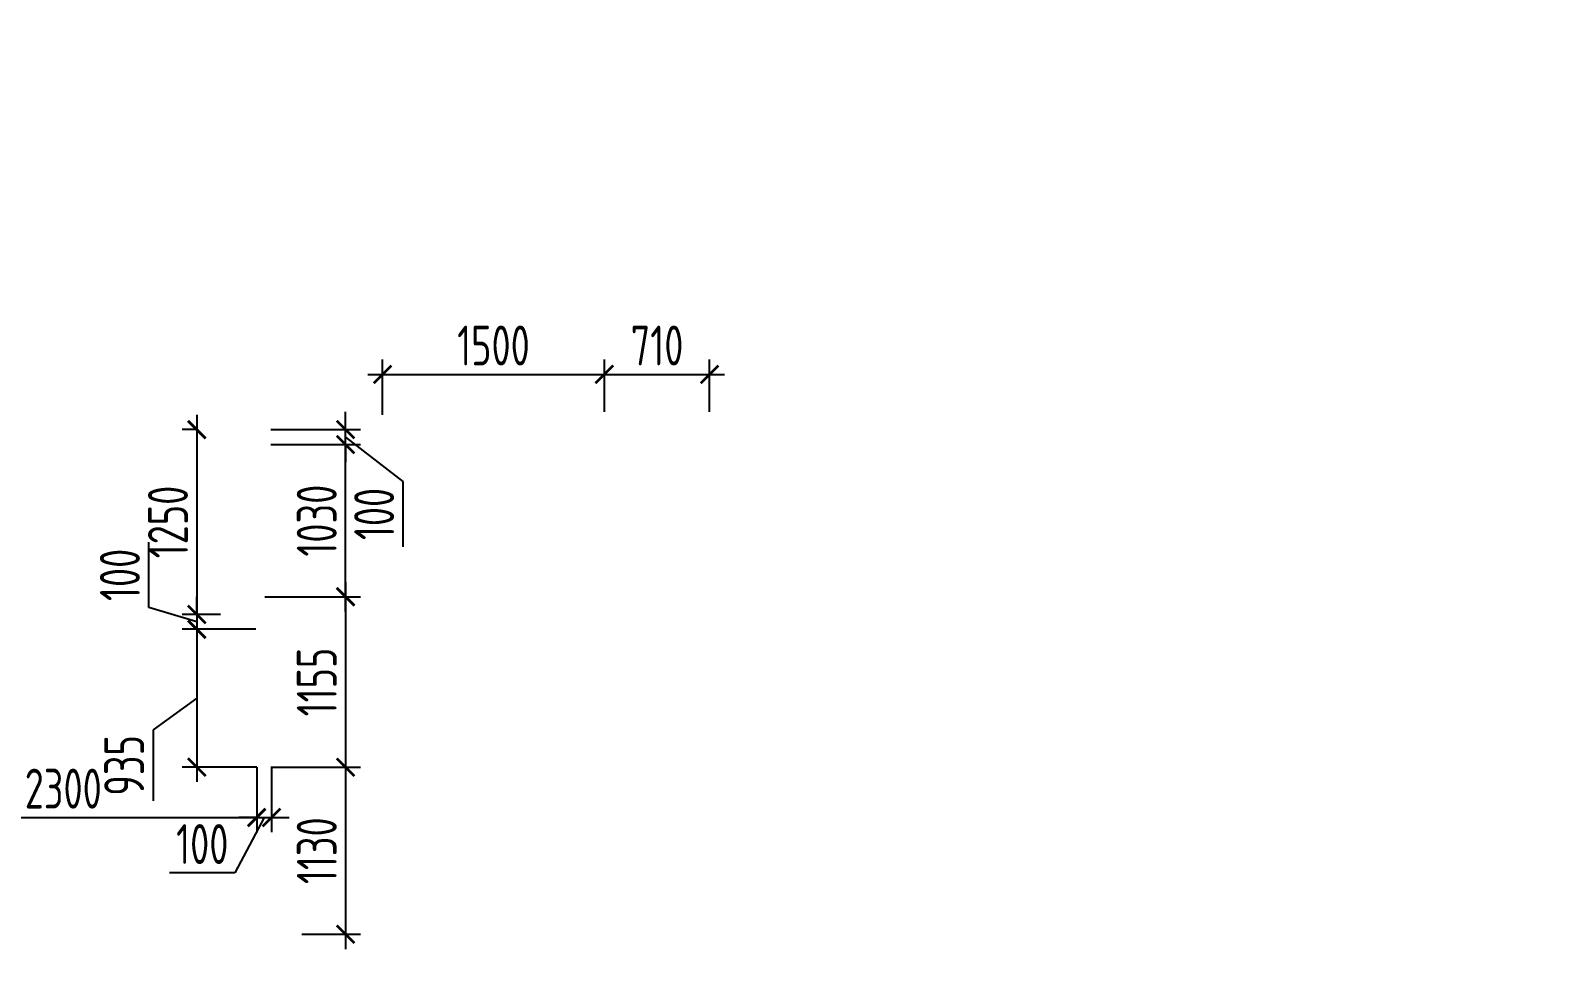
# Model space of a CAD drawing. Header units: millimetres. Extents: x -350007 to 536090, y -888 to 198380.
# Drawn here: x -190965 to -180628, y 75016 to 81280 of the extents above; entities that cross this region are included whole.
import ezdxf

# ---------------------------------------------------------------- set-up
doc = ezdxf.new("R2010")
doc.units = ezdxf.units.MM
doc.layers.add('АР_Размеры нов.', color=15, linetype='Continuous', lineweight=0)
doc.styles.add('ISOCPEUR', font='isocpeur.ttf', dxfattribs={"width": 0.7})
doc.dimstyles.new('R_100', dxfattribs={"dimtxt": 270, "dimasz": 120, "dimexe": 100, "dimexo": 0, "dimgap": 60, "dimtad": 1, "dimdec": 0, "dimrnd": 5, "dimzin": 0, "dimdsep": 46, "dimtxsty": 'ISOCPEUR', "dimblk": 'ARCHTICK', "dimcen": 0, "dimdle": 100, "dimclrd": 256, "dimclre": 256, "dimclrt": 256, "dimadec": 0, "dimazin": 0, "dimtfac": 2, "dimtdec": 0, "dimtofl": 0, "dimtmove": 1, "dimatfit": 3, "dimfxl": 1, "dimtvp": 3, "dimtolj": 1, "dimtzin": 0, "dimarcsym": 0})

# ---------------------------------------------------------------- blocks, each defined once
blk = doc.blocks.new('_ArchTick')
at = {"color": 0, "linetype": 'ByBlock', "const_width": 0.15}
blk.add_lwpolyline([(-0.5, -0.5), (0.5, 0.5)], dxfattribs=at)
blk = doc.blocks.new('*D2769')
at = {"layer": 'АР_Размеры нов.', "lineweight": -2, "ltscale": 100, "transparency": 16777216}
for p, q in [((-188585, 78680), (-188585, 79054)), ((-187085, 78700), (-187085, 79054)), ((-188685, 78954), (-186985, 78954))]:
    blk.add_line(p, q, dxfattribs=at)
at = {"layer": 'АР_Размеры нов.', "lineweight": -2, "ltscale": 100, "transparency": 16777216, "xscale": 120, "yscale": 120, "zscale": 120, "rotation": 180}
blk.add_blockref('_ArchTick', (-188585, 78954), dxfattribs=at)
at = {"layer": 'АР_Размеры нов.', "lineweight": -2, "ltscale": 100, "transparency": 16777216, "xscale": 120, "yscale": 120, "zscale": 120}
blk.add_blockref('_ArchTick', (-187085, 78954), dxfattribs=at)
at = {"layer": 'АР_Размеры нов.', "ltscale": 100, "transparency": 16777216, "insert": (-187835, 79149), "char_height": 270, "attachment_point": 5, "style": 'ISOCPEUR'}
blk.add_mtext('\\A1;1500', dxfattribs=at)
blk = doc.blocks.new('*D2771')
at = {"layer": 'АР_Размеры нов.', "lineweight": -2, "ltscale": 100, "transparency": 16777216}
for p, q in [((-188835, 77349), (-188835, 78579)), ((-189341, 78479), (-188735, 78479)), ((-189381, 77449), (-188735, 77449))]:
    blk.add_line(p, q, dxfattribs=at)
at = {"layer": 'АР_Размеры нов.', "lineweight": -2, "ltscale": 100, "transparency": 16777216, "xscale": 120, "yscale": 120, "zscale": 120}
for p, rotation in [((-188835, 78479), 90), ((-188835, 77449), 270)]:
    blk.add_blockref('_ArchTick', p, dxfattribs=dict(at, rotation=rotation))
at = {"layer": 'АР_Размеры нов.', "ltscale": 100, "transparency": 16777216, "insert": (-189030, 77964), "char_height": 270, "attachment_point": 5, "rotation": 90, "style": 'ISOCPEUR'}
blk.add_mtext('\\A1;1030', dxfattribs=at)
blk = doc.blocks.new('*D2699')
at = {"layer": 'АР_Размеры нов.', "lineweight": -2, "ltscale": 100, "transparency": 16777216}
for p, q in [((-187085, 78700), (-187085, 79054)), ((-186374, 78700), (-186374, 79054)), ((-187185, 78954), (-186274, 78954))]:
    blk.add_line(p, q, dxfattribs=at)
at = {"layer": 'АР_Размеры нов.', "lineweight": -2, "ltscale": 100, "transparency": 16777216, "xscale": 120, "yscale": 120, "zscale": 120, "rotation": 180}
blk.add_blockref('_ArchTick', (-187085, 78954), dxfattribs=at)
at = {"layer": 'АР_Размеры нов.', "lineweight": -2, "ltscale": 100, "transparency": 16777216, "xscale": 120, "yscale": 120, "zscale": 120}
blk.add_blockref('_ArchTick', (-186374, 78954), dxfattribs=at)
at = {"layer": 'АР_Размеры нов.', "ltscale": 100, "transparency": 16777216, "insert": (-186729, 79149), "char_height": 270, "attachment_point": 5, "style": 'ISOCPEUR'}
blk.add_mtext('\\A1;710', dxfattribs=at)
blk = doc.blocks.new('*D1718')
at = {"layer": 'АР_Размеры нов.', "lineweight": -2, "ltscale": 500, "transparency": 16777216}
for p, q in [((-191739, 76295), (-191739, 75856)), ((-189436, 76296), (-189436, 75856)), ((-191839, 75956), (-189336, 75956))]:
    blk.add_line(p, q, dxfattribs=at)
at = {"layer": 'АР_Размеры нов.', "lineweight": -2, "ltscale": 500, "transparency": 16777216, "xscale": 120, "yscale": 120, "zscale": 120, "rotation": 180}
blk.add_blockref('_ArchTick', (-191739, 75956), dxfattribs=at)
at = {"layer": 'АР_Размеры нов.', "lineweight": -2, "ltscale": 500, "transparency": 16777216, "xscale": 120, "yscale": 120, "zscale": 120}
blk.add_blockref('_ArchTick', (-189436, 75956), dxfattribs=at)
at = {"layer": 'АР_Размеры нов.', "lineweight": 13, "ltscale": 500, "transparency": 16777216, "insert": (-190744, 76151), "char_height": 270, "attachment_point": 5, "style": 'ISOCPEUR'}
blk.add_mtext('\\A1;2300', dxfattribs=at)
blk = doc.blocks.new('*D1719')
at = {"layer": 'АР_Размеры нов.', "lineweight": -2, "ltscale": 500, "transparency": 16777216}
for p, q in [((-189436, 76296), (-189436, 75856)), ((-189336, 76296), (-189336, 75856)), ((-189386, 75956), (-189584, 75581)), ((-189436, 75956), (-189556, 75956)), ((-189436, 75956), (-189336, 75956)), ((-189336, 75956), (-189216, 75956)), ((-189584, 75581), (-190025, 75581))]:
    blk.add_line(p, q, dxfattribs=at)
at = {"layer": 'АР_Размеры нов.', "lineweight": -2, "ltscale": 500, "transparency": 16777216, "xscale": 120, "yscale": 120, "zscale": 120}
blk.add_blockref('_ArchTick', (-189436, 75956), dxfattribs=at)
at = {"layer": 'АР_Размеры нов.', "lineweight": -2, "ltscale": 500, "transparency": 16777216, "xscale": 120, "yscale": 120, "zscale": 120, "rotation": 180}
blk.add_blockref('_ArchTick', (-189336, 75956), dxfattribs=at)
at = {"layer": 'АР_Размеры нов.', "lineweight": 13, "ltscale": 500, "transparency": 16777216, "insert": (-189804, 75776), "char_height": 270, "attachment_point": 5, "style": 'ISOCPEUR'}
blk.add_mtext('\\A1;100', dxfattribs=at)
blk = doc.blocks.new('*D1720')
at = {"layer": 'АР_Размеры нов.', "lineweight": -2, "ltscale": 500, "transparency": 16777216}
for p, q in [((-188835, 78580), (-188835, 78700)), ((-189341, 78580), (-188735, 78580)), ((-188835, 78479), (-188835, 78580)), ((-189341, 78479), (-188735, 78479)), ((-188835, 78530), (-188447, 78230)), ((-188835, 78479), (-188835, 78359)), ((-188447, 78230), (-188447, 77788))]:
    blk.add_line(p, q, dxfattribs=at)
at = {"layer": 'АР_Размеры нов.', "lineweight": -2, "ltscale": 500, "transparency": 16777216, "xscale": 120, "yscale": 120, "zscale": 120}
for p, rotation in [((-188835, 78580), 270), ((-188835, 78479), 90)]:
    blk.add_blockref('_ArchTick', p, dxfattribs=dict(at, rotation=rotation))
at = {"layer": 'АР_Размеры нов.', "lineweight": 13, "ltscale": 500, "transparency": 16777216, "insert": (-188642, 78009), "char_height": 270, "attachment_point": 5, "rotation": 90, "style": 'ISOCPEUR'}
blk.add_mtext('\\A1;100', dxfattribs=at)
blk = doc.blocks.new('*D1721')
at = {"layer": 'АР_Размеры нов.', "lineweight": -2, "ltscale": 500, "transparency": 16777216}
for p, q in [((-188835, 77549), (-188835, 76196)), ((-189381, 77449), (-188735, 77449)), ((-189341, 76296), (-188735, 76296))]:
    blk.add_line(p, q, dxfattribs=at)
at = {"layer": 'АР_Размеры нов.', "lineweight": -2, "ltscale": 500, "transparency": 16777216, "xscale": 120, "yscale": 120, "zscale": 120}
for p, rotation in [((-188835, 77449), 90), ((-188835, 76296), 270)]:
    blk.add_blockref('_ArchTick', p, dxfattribs=dict(at, rotation=rotation))
at = {"layer": 'АР_Размеры нов.', "lineweight": 13, "ltscale": 500, "transparency": 16777216, "insert": (-189030, 76872), "char_height": 270, "attachment_point": 5, "rotation": 90, "style": 'ISOCPEUR'}
blk.add_mtext('\\A1;1155', dxfattribs=at)
blk = doc.blocks.new('*D1722')
at = {"layer": 'АР_Размеры нов.', "lineweight": -2, "ltscale": 500, "transparency": 16777216}
for p, q in [((-188835, 76396), (-188835, 75066)), ((-189341, 76296), (-188735, 76296)), ((-189131, 75166), (-188735, 75166))]:
    blk.add_line(p, q, dxfattribs=at)
at = {"layer": 'АР_Размеры нов.', "lineweight": -2, "ltscale": 500, "transparency": 16777216, "xscale": 120, "yscale": 120, "zscale": 120}
for p, rotation in [((-188835, 76296), 90), ((-188835, 75166), 270)]:
    blk.add_blockref('_ArchTick', p, dxfattribs=dict(at, rotation=rotation))
at = {"layer": 'АР_Размеры нов.', "lineweight": 13, "ltscale": 500, "transparency": 16777216, "insert": (-189030, 75731), "char_height": 270, "attachment_point": 5, "rotation": 90, "style": 'ISOCPEUR'}
blk.add_mtext('\\A1;1130', dxfattribs=at)
blk = doc.blocks.new('*D1723')
at = {"layer": 'АР_Размеры нов.', "lineweight": -2, "ltscale": 500, "transparency": 16777216}
for p, q in [((-189841, 78680), (-189841, 77229)), ((-189837, 78580), (-189941, 78580)), ((-189837, 77329), (-189941, 77329))]:
    blk.add_line(p, q, dxfattribs=at)
at = {"layer": 'АР_Размеры нов.', "lineweight": -2, "ltscale": 500, "transparency": 16777216, "xscale": 120, "yscale": 120, "zscale": 120}
for p, rotation in [((-189841, 78580), 90), ((-189841, 77329), 270)]:
    blk.add_blockref('_ArchTick', p, dxfattribs=dict(at, rotation=rotation))
at = {"layer": 'АР_Размеры нов.', "lineweight": 13, "ltscale": 500, "transparency": 16777216, "insert": (-190036, 77955), "char_height": 270, "attachment_point": 5, "rotation": 90, "style": 'ISOCPEUR'}
blk.add_mtext('\\A1;1250', dxfattribs=at)
blk = doc.blocks.new('*D1724')
at = {"layer": 'АР_Размеры нов.', "lineweight": -2, "ltscale": 500, "transparency": 16777216}
for p, q in [((-190166, 77376), (-190166, 77818)), ((-189841, 77329), (-189841, 77449)), ((-189841, 77279), (-190166, 77376)), ((-189680, 77329), (-189941, 77329)), ((-189841, 77329), (-189841, 77229)), ((-189680, 77229), (-189941, 77229)), ((-189841, 77229), (-189841, 77109))]:
    blk.add_line(p, q, dxfattribs=at)
at = {"layer": 'АР_Размеры нов.', "lineweight": -2, "ltscale": 500, "transparency": 16777216, "xscale": 120, "yscale": 120, "zscale": 120}
for p, rotation in [((-189841, 77329), 270), ((-189841, 77229), 90)]:
    blk.add_blockref('_ArchTick', p, dxfattribs=dict(at, rotation=rotation))
at = {"layer": 'АР_Размеры нов.', "lineweight": 13, "ltscale": 500, "transparency": 16777216, "insert": (-190361, 77597), "char_height": 270, "attachment_point": 5, "rotation": 90, "style": 'ISOCPEUR'}
blk.add_mtext('\\A1;100', dxfattribs=at)
blk = doc.blocks.new('*D1725')
at = {"layer": 'АР_Размеры нов.', "lineweight": -2, "ltscale": 500, "transparency": 16777216}
for p, q in [((-189841, 77329), (-189841, 76196)), ((-189441, 77229), (-189941, 77229)), ((-189841, 76762), (-190137, 76548)), ((-190137, 76548), (-190137, 76069)), ((-189436, 76296), (-189941, 76296))]:
    blk.add_line(p, q, dxfattribs=at)
at = {"layer": 'АР_Размеры нов.', "lineweight": -2, "ltscale": 500, "transparency": 16777216, "xscale": 120, "yscale": 120, "zscale": 120}
for p, rotation in [((-189841, 77229), 90), ((-189841, 76296), 270)]:
    blk.add_blockref('_ArchTick', p, dxfattribs=dict(at, rotation=rotation))
at = {"layer": 'АР_Размеры нов.', "lineweight": 13, "ltscale": 500, "transparency": 16777216, "insert": (-190332, 76308), "char_height": 270, "attachment_point": 5, "rotation": 90, "style": 'ISOCPEUR'}
blk.add_mtext('\\A1;935', dxfattribs=at)
blk = doc.blocks.new('*D7171')
at = {"layer": 'АР_Размеры нов.', "lineweight": -2, "transparency": 16777216}
for p, q in [((-301542, 115211), (-301542, 114753)), ((-301341, 115051), (-301341, 114753)), ((-301642, 114853), (-301241, 114853)), ((-301442, 114853), (-301263, 114258)), ((-301263, 114258), (-300784, 114258)), ((-182484, 67738), (-182925, 67738)), ((-182494, 67218), (-182484, 67738)), ((-182544, 66846), (-182544, 67318)), ((-182444, 66846), (-182444, 67318)), ((-182544, 67218), (-182664, 67218)), ((-182444, 67218), (-182544, 67218)), ((-182444, 67218), (-182324, 67218))]:
    blk.add_line(p, q, dxfattribs=at)
at = {"layer": 'АР_Размеры нов.', "lineweight": -2, "transparency": 16777216, "xscale": 120, "yscale": 120, "zscale": 120, "rotation": 180}
for p in [(-301542, 114853), (-182444, 67218)]:
    blk.add_blockref('_ArchTick', p, dxfattribs=at)
at = {"layer": 'АР_Размеры нов.', "lineweight": -2, "transparency": 16777216, "xscale": 120, "yscale": 120, "zscale": 120}
for p in [(-301341, 114853), (-182544, 67218)]:
    blk.add_blockref('_ArchTick', p, dxfattribs=at)
at = {"layer": 'АР_Размеры нов.', "transparency": 16777216, "char_height": 270, "attachment_point": 5, "style": 'ISOCPEUR'}
for s, insert in [('\\A1;200', (-301024, 114453)), ('\\A1;100', (-182705, 67933))]:
    blk.add_mtext(s, dxfattribs=dict(at, insert=insert))
blk = doc.blocks.new('*D7184')
at = {"layer": 'АР_Размеры нов.', "lineweight": -2, "transparency": 16777216}
for p, q in [((-186100, 131671), (-186003, 131996)), ((-186003, 131996), (-185656, 131996)), ((-186145, 131371), (-186145, 131771)), ((-186055, 131531), (-186055, 131771)), ((-186145, 131671), (-186265, 131671)), ((-186145, 131671), (-186055, 131671)), ((-186055, 131671), (-185935, 131671)), ((-281863, 59885), (-281863, 59309)), ((-281179, 59885), (-281179, 59309)), ((-281963, 59409), (-281079, 59409))]:
    blk.add_line(p, q, dxfattribs=at)
at = {"layer": 'АР_Размеры нов.', "lineweight": -2, "transparency": 16777216, "xscale": 120, "yscale": 120, "zscale": 120}
for p in [(-186145, 131671), (-281179, 59409)]:
    blk.add_blockref('_ArchTick', p, dxfattribs=at)
at = {"layer": 'АР_Размеры нов.', "lineweight": -2, "transparency": 16777216, "xscale": 120, "yscale": 120, "zscale": 120, "rotation": 180}
for p in [(-186055, 131671), (-281863, 59409)]:
    blk.add_blockref('_ArchTick', p, dxfattribs=at)
at = {"layer": 'АР_Размеры нов.', "transparency": 16777216, "char_height": 270, "attachment_point": 5, "style": 'ISOCPEUR'}
for s, insert in [('\\A1;90', (-185829, 132191)), ('\\A1;685', (-281521, 59604))]:
    blk.add_mtext(s, dxfattribs=dict(at, insert=insert))
blk = doc.blocks.new('*D7185')
at = {"layer": 'АР_Размеры нов.', "lineweight": -2, "transparency": 16777216}
for p, q in [((-152915, 120873), (-152915, 121315)), ((-153510, 120695), (-152915, 120873)), ((-153510, 120521), (-153510, 120869)), ((-154304, 120769), (-153410, 120769)), ((-154464, 120621), (-153410, 120621)), ((-280686, 59785), (-280686, 60786)), ((-281179, 60686), (-280586, 60686)), ((-281179, 59885), (-280586, 59885))]:
    blk.add_line(p, q, dxfattribs=at)
at = {"layer": 'АР_Размеры нов.', "lineweight": -2, "transparency": 16777216, "xscale": 120, "yscale": 120, "zscale": 120}
for p, rotation in [((-153510, 120769), 90), ((-153510, 120621), 270), ((-280686, 60686), 90), ((-280686, 59885), 270)]:
    blk.add_blockref('_ArchTick', p, dxfattribs=dict(at, rotation=rotation))
at = {"layer": 'АР_Размеры нов.', "transparency": 16777216, "char_height": 270, "attachment_point": 5, "rotation": 90, "style": 'ISOCPEUR'}
for s, insert in [('\\A1;150', (-153110, 121094)), ('\\A1;800', (-280881, 60286))]:
    blk.add_mtext(s, dxfattribs=dict(at, insert=insert))
blk = doc.blocks.new('*D7186')
at = {"layer": 'АР_Размеры нов.', "lineweight": -2, "transparency": 16777216}
for p, q in [((-172393, 113364), (-172393, 115311)), ((-171329, 115211), (-172493, 115211)), ((-171329, 113464), (-172493, 113464)), ((-280686, 59985), (-280686, 55406)), ((-281179, 59885), (-280586, 59885)), ((-281179, 55506), (-280586, 55506))]:
    blk.add_line(p, q, dxfattribs=at)
at = {"layer": 'АР_Размеры нов.', "lineweight": -2, "transparency": 16777216, "xscale": 120, "yscale": 120, "zscale": 120}
for p, rotation in [((-172393, 115211), 90), ((-172393, 113464), 270), ((-280686, 59885), 90), ((-280686, 55506), 270)]:
    blk.add_blockref('_ArchTick', p, dxfattribs=dict(at, rotation=rotation))
at = {"layer": 'АР_Размеры нов.', "transparency": 16777216, "char_height": 270, "attachment_point": 5, "rotation": 90, "style": 'ISOCPEUR'}
for s, insert in [('\\A1;1745', (-172588, 114338)), ('\\A1;4380', (-280881, 57695))]:
    blk.add_mtext(s, dxfattribs=dict(at, insert=insert))

msp = doc.modelspace()

# ---------------------------------------------------------------- dimensions: what is measured, and where the dimension line sits
at = {"layer": 'АР_Размеры нов.'}
for base, p1, p2, picture, middle in [((-186055.2, 131670.6), (-186145.2, 131370.7), (-186055.2, 131530.7), '*D7184', (-185942.7, 132190.6)), ((-281179, 59408.8), (-281863.4, 59884.7), (-281179, 59884.7), '*D7184', (-281521.2, 59603.8)), ((-301341.3, 114852.6), (-301542.1, 115210.7), (-301341.3, 115050.7), '*D7171', (-301203.2, 114452.6))]:
    dim = msp.add_linear_dim(base=base, p1=p1, p2=p2, dimstyle='R_100', override={"dimpost": '\\X'}, dxfattribs=at)
    dim.commit()
    dim.dimension.update_dxf_attribs({"geometry": picture, "text_midpoint": middle})
for base, p1, p2, picture, middle in [((-153510.4, 120769.1), (-154463.9, 120620.7), (-154303.9, 120769.1), '*D7185', (-153110.4, 120933.4)), ((-280686, 60686.4), (-281179, 59884.7), (-281179, 60686.4), '*D7185', (-280881, 60285.5)), ((-172392.8, 115210.7), (-171328.9, 113464.4), (-171328.9, 115210.7), '*D7186', (-172587.8, 114337.6)), ((-280686, 55506), (-281179, 59884.7), (-281179, 55506), '*D7186', (-280881, 57695.3))]:
    dim = msp.add_linear_dim(base=base, p1=p1, p2=p2, angle=90, dimstyle='R_100', override={"dimpost": '\\X'}, dxfattribs=at)
    dim.commit()
    dim.dimension.update_dxf_attribs({"geometry": picture, "text_midpoint": middle})
dim = msp.add_linear_dim(base=(-182543.8, 67218.2), p1=(-182443.8, 66845.6), p2=(-182543.8, 66845.6), dimstyle='R_100', override={"dimpost": '\\X'}, dxfattribs=at)
dim.commit()
dim.dimension.update_dxf_attribs({"geometry": '*D7171', "text_midpoint": (-182543.9, 67738.2), "dimtype": 160})
at = {"layer": 'АР_Размеры нов.', "ltscale": 100}
dim = msp.add_linear_dim(base=(-187084.8, 78953.9), p1=(-188584.8, 78680.3), p2=(-187084.8, 78700.3), dimstyle='R_100', override={"dimpost": '\\X', "dimfxl": 2.5, "dimarcsym": 1}, dxfattribs=at)
dim.commit()
dim.dimension.update_dxf_attribs({"geometry": '*D2769', "text_midpoint": (-187834.8, 79148.9)})
dim = msp.add_linear_dim(base=(-186373.9, 78953.9), p1=(-187084.8, 78700.3), p2=(-186373.9, 78700.3), dimstyle='R_100', override={"dimpost": '\\X', "dimfxl": 2.5, "dimarcsym": 1}, dxfattribs=at)
dim.commit()
dim.dimension.update_dxf_attribs({"geometry": '*D2699', "text_midpoint": (-186729.3, 78953.9), "dimtype": 160})
at = {"layer": 'АР_Размеры нов.', "lineweight": 13, "ltscale": 500}
for base, p1, p2, override, picture, middle in [((-189841, 77328.7), (-189836.9, 78580.4), (-189836.9, 77328.7), {"dimpost": '\\X'}, '*D1723', (-190036, 77954.6)), ((-189841, 77228.7), (-189680.4, 77328.7), (-189680.4, 77228.7), {"dimpost": '\\X'}, '*D1724', (-190361, 77436.2)), ((-188835.2, 76295.7), (-189381.1, 77448.7), (-189341.1, 76295.7), {"dimpost": '\\X', "dimfxl": 2.5, "dimarcsym": 1}, '*D1721', (-189030.2, 76872.2)), ((-188835.2, 75165.7), (-189341.1, 76295.7), (-189130.5, 75165.7), {"dimpost": '\\X', "dimfxl": 2.5, "dimarcsym": 1}, '*D1722', (-189030.2, 75730.7))]:
    dim = msp.add_linear_dim(base=base, p1=p1, p2=p2, angle=90, dimstyle='R_100', override=override, dxfattribs=at)
    dim.commit()
    dim.dimension.update_dxf_attribs({"geometry": picture, "text_midpoint": middle})
for base, p1, p2, picture, middle in [((-188835.2, 78580.3), (-189341.1, 78479), (-189341.1, 78580.3), '*D1720', (-188446.7, 78169.5)), ((-189841, 76295.8), (-189441.4, 77228.7), (-189436.1, 76295.8), '*D1725', (-190137, 76488))]:
    dim = msp.add_linear_dim(base=base, p1=p1, p2=p2, angle=90, dimstyle='R_100', override={"dimpost": '\\X'}, dxfattribs=at)
    dim.commit()
    dim.dimension.update_dxf_attribs({"geometry": picture, "text_midpoint": middle, "dimtype": 160})
at = {"layer": 'АР_Размеры нов.', "ltscale": 100}
dim = msp.add_linear_dim(base=(-188835.2, 78479), p1=(-189381.1, 77448.7), p2=(-189341.1, 78479), angle=90, dimstyle='R_100', override={"dimpost": '\\X', "dimfxl": 2.5, "dimarcsym": 1}, dxfattribs=at)
dim.commit()
dim.dimension.update_dxf_attribs({"geometry": '*D2771', "text_midpoint": (-189030.2, 77963.9)})
at = {"layer": 'АР_Размеры нов.', "lineweight": 13, "ltscale": 500}
for base, p1, p2, picture, middle in [((-189436.1, 75955.6), (-191738.5, 76295.2), (-189436.1, 76295.8), '*D1718', (-190744, 75955.6)), ((-189336.1, 75955.6), (-189436.1, 76295.8), (-189336.1, 76295.8), '*D1719', (-189643.7, 75581.1))]:
    dim = msp.add_linear_dim(base=base, p1=p1, p2=p2, dimstyle='R_100', override={"dimpost": '\\X'}, dxfattribs=at)
    dim.commit()
    dim.dimension.update_dxf_attribs({"geometry": picture, "text_midpoint": middle, "dimtype": 160})

doc.saveas('drawing.dxf')
